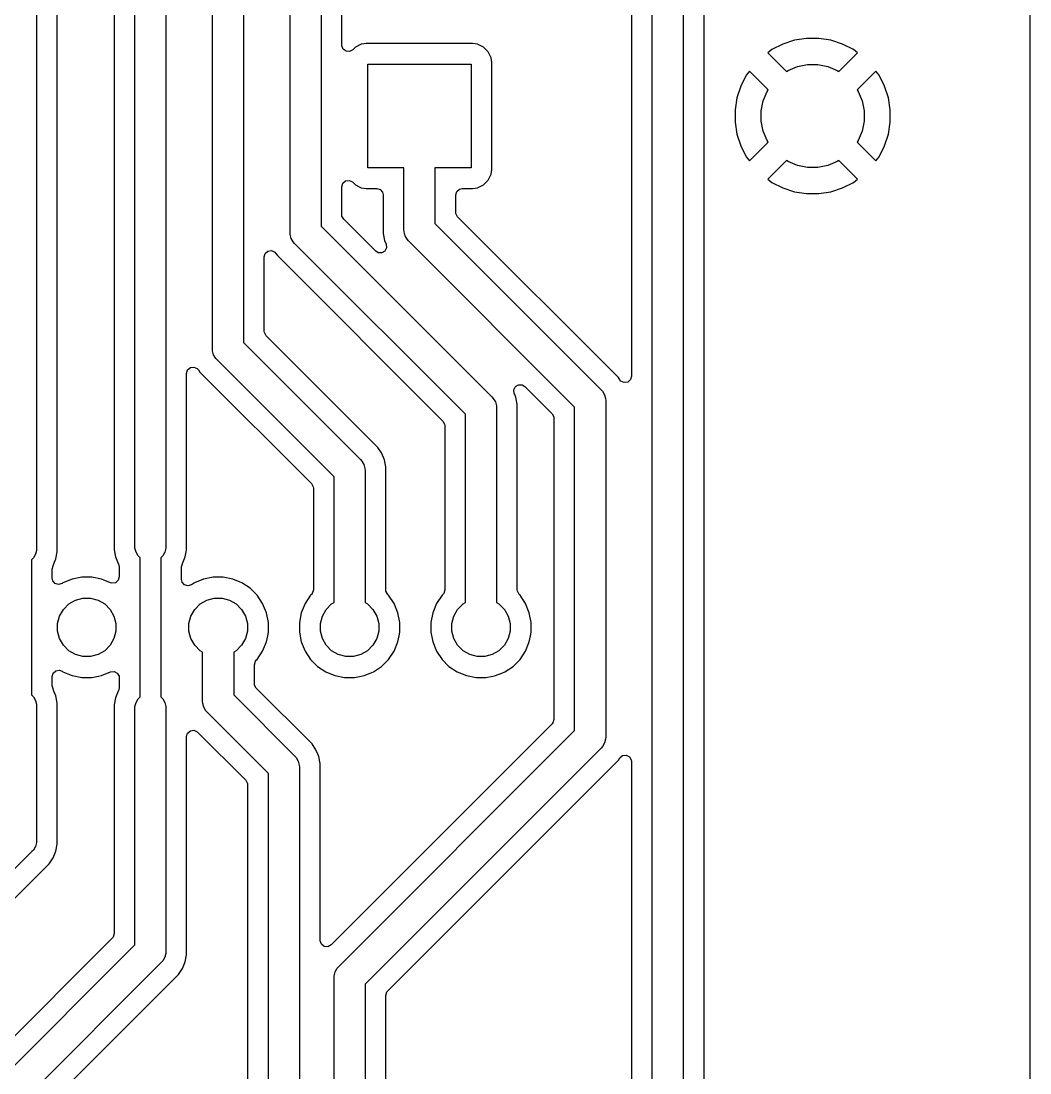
# Model space of a CAD drawing. Header units: millimetres. Extents: x 130.5 to 169.5, y -130 to -71.
# Drawn here: x 150 to 169.5, y -104.49 to -84.17 of the extents above; entities that cross this region are included whole.
import ezdxf

# ---------------------------------------------------------------- set-up
doc = ezdxf.new("R2010")
doc.units = ezdxf.units.MM
doc.layers.add('B.Cu', color=153, linetype='CONTINUOUS', true_color=0x4d7fc4)

msp = doc.modelspace()

# ---------------------------------------------------------------- linework, layer by layer
at = {"layer": 'B.Cu', "linetype": 'CONTINUOUS'}
for p, q in [((169.4995, -72.504427), (169.4995, -128.495572)), ((155.8, -78), (155.8, -88.125494)), ((156.2005, -84.633745), (156.2005, -77.931004)), ((155.2, -88.249758), (155.2, -78.124264)), ((163.2005, -85.881947), (163.2005, -79.431007)), ((162.2, -110.875736), (162.2, -79.624264)), ((162.8, -79.5), (162.8, -111)), ((161.7995, -79.841518), (161.7995, -91.026896)), ((154.3, -81.5), (154.3, -90.375736)), ((153.7, -90.5), (153.7, -81.624264)), ((150.3, -82.5), (150.3, -94.353948)), ((150.7005, -94.422941), (150.7005, -82.431007)), ((152.8, -82.5), (152.8, -94.313948)), ((152.2, -94.313948), (152.2, -82.624264)), ((151.7995, -82.841518), (151.7995, -94.382941)), ((164.948752, -84.536934), (164.724197, -84.609897)), ((165.181948, -84.5), (164.948752, -84.536934)), ((165.418052, -84.5), (165.181948, -84.5)), ((165.651248, -84.536934), (165.418052, -84.5)), ((165.875802, -84.609897), (165.651247, -84.536934)), ((165.651247, -84.536934), (165.651248, -84.536934)), ((156.200816, -84.642591), (156.2005, -84.633745)), ((156.225233, -84.708055), (156.200816, -84.642591)), ((156.281166, -84.749927), (156.225233, -84.708055)), ((156.350858, -84.754911), (156.281166, -84.749927)), ((156.412181, -84.721426), (156.350858, -84.754911)), ((156.461652, -84.671954), (156.412181, -84.721426)), ((156.461657, -84.671951), (156.461652, -84.671954)), ((156.461658, -84.67195), (156.461657, -84.671951)), ((156.574696, -84.614354), (156.461658, -84.67195)), ((156.587519, -84.612323), (156.574696, -84.614354)), ((156.668482, -84.5995), (156.587519, -84.612323)), ((158.731524, -84.5995), (156.668482, -84.5995)), ((158.825301, -84.614352), (158.731524, -84.5995)), ((158.861517, -84.632805), (158.825301, -84.614352)), ((158.938342, -84.67195), (158.861517, -84.632805)), ((158.938344, -84.671952), (158.938342, -84.67195)), ((158.938347, -84.671954), (158.938344, -84.671952)), ((159.028045, -84.761652), (158.938347, -84.671954)), ((164.51383, -84.717084), (164.430894, -84.77734)), ((164.724197, -84.609897), (164.51383, -84.717084)), ((166.086174, -84.717087), (165.875802, -84.609897)), ((166.169104, -84.777338), (166.086174, -84.717087)), ((159.028046, -84.761654), (159.028045, -84.761652)), ((159.02805, -84.761658), (159.028046, -84.761654)), ((159.085646, -84.874696), (159.02805, -84.761658)), ((159.100499, -84.968482), (159.085646, -84.874696)), ((164.430894, -84.77734), (164.794452, -85.140898)), ((165.805547, -85.140897), (166.169105, -84.77734)), ((166.169105, -84.77734), (166.169104, -84.777338)), ((156.7, -87), (156.7, -85)), ((156.7, -85), (158.7, -85)), ((158.7, -85), (158.7, -87)), ((159.1005, -87.031519), (159.100499, -84.968482)), ((164.07734, -85.130894), (164.017084, -85.21383)), ((164.440898, -85.494452), (164.07734, -85.130894)), ((164.794452, -85.140898), (164.828603, -85.118079)), ((164.828603, -85.118079), (165.009715, -85.04306)), ((165.009715, -85.04306), (165.201983, -85.004815)), ((165.201983, -85.004815), (165.398017, -85.004815)), ((165.398017, -85.004815), (165.590285, -85.04306)), ((165.590285, -85.04306), (165.771397, -85.118079)), ((165.771397, -85.118079), (165.805547, -85.140897)), ((166.522658, -85.130893), (166.1591, -85.49445)), ((166.522658, -85.130894), (166.522658, -85.130893)), ((166.582914, -85.213828), (166.522658, -85.130894)), ((164.017084, -85.21383), (163.909897, -85.424197)), ((166.690102, -85.424197), (166.582914, -85.213828)), ((163.909897, -85.424197), (163.836934, -85.648752)), ((164.34306, -85.709715), (164.418079, -85.528603)), ((164.418079, -85.528603), (164.440898, -85.494452)), ((166.1591, -85.49445), (166.181921, -85.528603)), ((166.181921, -85.528603), (166.25694, -85.709715)), ((166.763065, -85.648752), (166.690102, -85.424197)), ((163.836934, -85.648752), (163.8, -85.881947)), ((164.304815, -85.901983), (164.34306, -85.709715)), ((166.25694, -85.709715), (166.295185, -85.901983)), ((166.8, -85.881947), (166.763065, -85.648752)), ((163.2005, -111.068993), (163.2005, -85.881947)), ((163.8, -85.881947), (163.8, -86.118052)), ((164.304815, -86.098017), (164.304815, -85.901983)), ((166.295185, -85.901983), (166.295185, -86.098017)), ((166.8, -86.118052), (166.8, -85.881947)), ((163.8, -86.118052), (163.836934, -86.351247)), ((164.34306, -86.290285), (164.304815, -86.098017)), ((166.295185, -86.098017), (166.25694, -86.290285)), ((166.763065, -86.351247), (166.8, -86.118052)), ((163.836934, -86.351247), (163.909897, -86.575802)), ((164.418079, -86.471397), (164.34306, -86.290285)), ((166.25694, -86.290285), (166.181921, -86.471397)), ((166.690102, -86.575802), (166.763065, -86.351247)), ((163.909897, -86.575802), (164.017087, -86.786174)), ((164.07734, -86.869105), (164.440897, -86.505547)), ((164.440897, -86.505547), (164.418079, -86.471397)), ((166.181921, -86.471397), (166.159101, -86.505548)), ((166.159101, -86.505548), (166.522658, -86.869105)), ((166.582918, -86.786163), (166.690102, -86.575802)), ((164.017087, -86.786174), (164.077338, -86.869104)), ((166.522658, -86.869104), (166.582914, -86.786169)), ((166.582914, -86.786169), (166.582918, -86.786163)), ((164.077338, -86.869104), (164.07734, -86.869105)), ((164.79445, -86.8591), (164.430893, -87.222658)), ((164.828603, -86.881921), (164.79445, -86.8591)), ((165.009715, -86.95694), (164.828603, -86.881921)), ((165.201983, -86.995185), (165.009715, -86.95694)), ((165.590285, -86.95694), (165.398017, -86.995185)), ((165.771397, -86.881921), (165.590285, -86.95694)), ((165.805548, -86.859101), (165.771397, -86.881921)), ((166.169105, -87.222658), (165.805548, -86.859101)), ((166.522658, -86.869105), (166.522658, -86.869104)), ((157.4, -87), (156.7, -87)), ((157.4, -88.2), (157.4, -87)), ((158.7, -87), (158, -87)), ((158, -87), (158, -88.075736)), ((159.02805, -87.238342), (159.085646, -87.125304)), ((159.085646, -87.125302), (159.085647, -87.125301)), ((159.085646, -87.125304), (159.085646, -87.125302)), ((159.085647, -87.125301), (159.100499, -87.031524)), ((159.100499, -87.031524), (159.1005, -87.031519)), ((165.398017, -86.995185), (165.201983, -86.995185)), ((156.2005, -87.366255), (156.220185, -87.299216)), ((156.2005, -87.908238), (156.2005, -87.366255)), ((156.220185, -87.299216), (156.272989, -87.253461)), ((156.272989, -87.253461), (156.342147, -87.243517)), ((156.342147, -87.243517), (156.405703, -87.272542)), ((156.405703, -87.272542), (156.412181, -87.278574)), ((156.412181, -87.278574), (156.461652, -87.328045)), ((156.461652, -87.328045), (156.461654, -87.328046)), ((156.461654, -87.328046), (156.461658, -87.32805)), ((156.461658, -87.32805), (156.549369, -87.372741)), ((156.549369, -87.372741), (156.574698, -87.385647)), ((156.574698, -87.385647), (156.668475, -87.400499)), ((158.731518, -87.400499), (158.825304, -87.385646)), ((158.825304, -87.385646), (158.938342, -87.32805)), ((158.938342, -87.32805), (159.02805, -87.238342)), ((164.430893, -87.222658), (164.513828, -87.282914)), ((164.513828, -87.282914), (164.724197, -87.390102)), ((164.724197, -87.390102), (164.948752, -87.463065)), ((165.651247, -87.463065), (165.875802, -87.390102)), ((165.875802, -87.390102), (166.086163, -87.282918)), ((166.086163, -87.282918), (166.086169, -87.282914)), ((166.086169, -87.282914), (166.169104, -87.222658)), ((166.169104, -87.222658), (166.169105, -87.222658)), ((156.668475, -87.400499), (156.668481, -87.4005)), ((156.668481, -87.4005), (156.8755, -87.400499)), ((156.8755, -87.400499), (156.942539, -87.420183)), ((156.942539, -87.420183), (156.988294, -87.472987)), ((156.988294, -87.472987), (156.9995, -87.524499)), ((156.9995, -87.524499), (156.9995, -88.131006)), ((158.4005, -87.524499), (158.420185, -87.45746)), ((158.4005, -87.85848), (158.4005, -87.524499)), ((158.420185, -87.45746), (158.472989, -87.411705)), ((158.472989, -87.411705), (158.5245, -87.400499)), ((158.5245, -87.400499), (158.731517, -87.400499)), ((158.731517, -87.400499), (158.731518, -87.400499)), ((164.948752, -87.463065), (164.948751, -87.463065)), ((164.948751, -87.463065), (165.181948, -87.5)), ((165.181948, -87.5), (165.418052, -87.5)), ((165.418052, -87.5), (165.651247, -87.463065)), ((156.203334, -87.934596), (156.2005, -87.908238)), ((156.236819, -87.995919), (156.203334, -87.934596)), ((156.85516, -88.614261), (156.236819, -87.995919)), ((158.403334, -87.884838), (158.4005, -87.85848)), ((158.436819, -87.946161), (158.403334, -87.884838)), ((161.544112, -91.053454), (158.436819, -87.946161)), ((155.8, -88.125494), (159.102132, -91.427626)), ((156.9995, -88.131006), (156.9995, -88.268994)), ((157.402567, -88.239158), (157.4, -88.2)), ((158, -88.075736), (161.212132, -91.287868)), ((155.202567, -88.288916), (155.2, -88.249758)), ((155.222836, -88.364563), (155.202567, -88.288916)), ((155.261994, -88.432386), (155.222836, -88.364563)), ((156.9995, -88.268996), (156.999499, -88.268996)), ((156.999499, -88.268996), (157.026418, -88.404322)), ((156.9995, -88.268994), (156.9995, -88.268996)), ((157.026418, -88.404322), (157.026419, -88.404323)), ((157.026419, -88.404323), (157.02642, -88.404328)), ((157.02642, -88.404328), (157.055645, -88.474884)), ((157.422836, -88.314805), (157.402567, -88.239158)), ((157.461994, -88.382628), (157.422836, -88.314805)), ((157.487868, -88.412132), (157.461994, -88.382628)), ((160.7, -91.624264), (157.487868, -88.412132)), ((154.720185, -88.655823), (154.772989, -88.610068)), ((154.772989, -88.610068), (154.842147, -88.600124)), ((154.842147, -88.600124), (154.905703, -88.629149)), ((155.287868, -88.46189), (155.261994, -88.432386)), ((158.59, -91.764022), (155.287868, -88.46189)), ((156.903681, -88.644234), (156.85516, -88.614261)), ((157.033595, -88.611077), (156.973506, -88.646729)), ((157.064871, -88.548598), (157.033595, -88.611077)), ((157.055645, -88.474884), (157.057403, -88.479128)), ((157.057403, -88.479128), (157.064871, -88.548598)), ((154.7005, -88.722862), (154.720185, -88.655823)), ((154.7005, -90.15848), (154.7005, -88.722862)), ((154.905703, -88.629149), (154.927603, -88.653972)), ((154.927603, -88.653972), (154.955887, -88.696303)), ((154.955887, -88.696303), (154.955888, -88.696304)), ((154.955888, -88.696304), (158.153181, -91.893596)), ((156.973506, -88.646729), (156.903681, -88.644234)), ((154.703334, -90.184838), (154.7005, -90.15848)), ((154.736819, -90.246161), (154.703334, -90.184838)), ((154.3, -90.375736), (156.562132, -92.637868)), ((156.894109, -92.403451), (154.736819, -90.246161)), ((153.702567, -90.539158), (153.7, -90.5)), ((153.722836, -90.614805), (153.702567, -90.539158)), ((153.761994, -90.682628), (153.722836, -90.614805)), ((153.272989, -90.86031), (153.342147, -90.850366)), ((153.342147, -90.850366), (153.405703, -90.879391)), ((153.787868, -90.712132), (153.761994, -90.682628)), ((156.05, -92.974264), (153.787868, -90.712132)), ((153.2005, -90.973104), (153.220185, -90.906065)), ((153.2005, -94.382943), (153.2005, -90.973104)), ((153.220185, -90.906065), (153.272989, -90.86031)), ((153.405703, -90.879391), (153.427603, -90.904214)), ((153.427603, -90.904214), (153.455887, -90.946545)), ((153.455887, -90.946545), (153.455888, -90.946546)), ((153.455888, -90.946546), (155.613181, -93.103838)), ((161.564729, -91.08431), (161.544112, -91.053454)), ((161.7995, -91.026896), (161.779815, -91.093935)), ((159.525128, -91.29116), (159.556403, -91.228681)), ((159.556403, -91.228681), (159.616492, -91.193029)), ((159.616492, -91.193029), (159.686318, -91.195523)), ((159.686318, -91.195523), (159.734839, -91.225496)), ((159.734839, -91.225496), (160.263181, -91.753838)), ((161.56473, -91.084312), (161.564729, -91.08431)), ((161.572399, -91.095789), (161.56473, -91.084312)), ((161.594297, -91.120609), (161.572399, -91.095789)), ((161.657853, -91.149634), (161.594297, -91.120609)), ((161.727011, -91.13969), (161.657853, -91.149634)), ((161.779815, -91.093935), (161.727011, -91.13969)), ((159.102132, -91.427626), (159.128006, -91.45713)), ((159.128006, -91.45713), (159.167164, -91.524953)), ((159.532597, -91.360629), (159.525128, -91.29116)), ((159.53681, -91.370801), (159.532597, -91.360629)), ((159.56358, -91.43543), (159.53681, -91.370801)), ((159.589529, -91.565886), (159.56358, -91.43543)), ((161.212132, -91.287868), (161.238006, -91.317372)), ((161.238006, -91.317372), (161.277164, -91.385195)), ((161.277164, -91.385195), (161.297433, -91.460842)), ((161.297433, -91.460842), (161.3, -91.5)), ((159.167164, -91.524953), (159.187433, -91.6006)), ((159.187433, -91.6006), (159.19, -91.639758)), ((159.19, -91.639758), (159.19, -95.400656)), ((159.5905, -91.570765), (159.589529, -91.565886)), ((159.5905, -95.156642), (159.5905, -91.570765)), ((160.7, -97.875736), (160.7, -91.624264)), ((161.3, -91.5), (161.3, -98)), ((158.59, -95.400656), (158.59, -91.764022)), ((160.263181, -91.753838), (160.296666, -91.815161)), ((160.296666, -91.815161), (160.2995, -91.841519)), ((160.2995, -91.841519), (160.2995, -97.65848)), ((158.153181, -91.893596), (158.186666, -91.954919)), ((158.186666, -91.954919), (158.1895, -91.981277)), ((158.1895, -91.981277), (158.1895, -95.156642)), ((156.894115, -92.403458), (156.894109, -92.403451)), ((156.965494, -92.510285), (156.894115, -92.403458)), ((156.562132, -92.637868), (156.588006, -92.667372)), ((156.588006, -92.667372), (156.627164, -92.735195)), ((156.965495, -92.510288), (156.965494, -92.510285)), ((156.970778, -92.518194), (156.965495, -92.510288)), ((157.016757, -92.629199), (156.970778, -92.518194)), ((157.02358, -92.645672), (157.016757, -92.629199)), ((157.02358, -92.645676), (157.02358, -92.645672)), ((157.023581, -92.645677), (157.02358, -92.645676)), ((157.0505, -92.781004), (157.023581, -92.645677)), ((156.627164, -92.735195), (156.647433, -92.810842)), ((156.647433, -92.810842), (156.65, -92.85)), ((156.65, -92.85), (156.65, -95.400656)), ((157.0505, -95.156642), (157.0505, -92.781004)), ((156.05, -95.400656), (156.05, -92.974264)), ((155.613181, -93.103838), (155.646666, -93.165161)), ((155.646666, -93.165161), (155.6495, -93.191519)), ((155.6495, -93.191519), (155.6495, -95.156642)), ((150.277164, -94.468753), (150.238006, -94.536576)), ((150.297433, -94.393106), (150.277164, -94.468753)), ((150.3, -94.353948), (150.297433, -94.393106)), ((150.67358, -94.558276), (150.7005, -94.422941)), ((151.7995, -94.382943), (151.799499, -94.382943)), ((151.799499, -94.382943), (151.826418, -94.51827)), ((151.7995, -94.382941), (151.7995, -94.382943)), ((152.202567, -94.353106), (152.2, -94.313948)), ((152.222836, -94.428753), (152.202567, -94.353106)), ((152.261994, -94.496576), (152.222836, -94.428753)), ((152.3, -94.534582), (152.261994, -94.496576)), ((152.738006, -94.496576), (152.7, -94.534582)), ((152.777164, -94.428753), (152.738006, -94.496576)), ((152.797433, -94.353106), (152.777164, -94.428753)), ((152.8, -94.313948), (152.797433, -94.353106)), ((153.17358, -94.518276), (153.192543, -94.422943)), ((153.192543, -94.422943), (153.2005, -94.382943)), ((150.238006, -94.536576), (150.2, -94.574582)), ((150.2, -94.574582), (150.2, -97.185418)), ((150.6005, -94.753717), (150.618746, -94.691575)), ((150.617906, -94.691126), (150.620064, -94.687088)), ((150.618746, -94.691575), (150.617906, -94.691126)), ((150.620064, -94.687088), (150.620185, -94.686678)), ((150.620185, -94.686678), (150.620721, -94.685858)), ((150.620721, -94.685858), (150.620771, -94.685764)), ((150.620771, -94.685764), (150.620775, -94.685759)), ((150.620775, -94.685759), (150.67358, -94.558276)), ((151.826418, -94.51827), (151.826421, -94.51828)), ((151.826421, -94.51828), (151.879222, -94.645754)), ((151.879222, -94.645754), (151.882094, -94.651126)), ((151.882094, -94.651126), (151.880792, -94.651822)), ((151.880792, -94.651822), (151.89948, -94.711502)), ((151.89948, -94.711502), (151.8995, -94.713717)), ((151.8995, -94.713717), (151.8995, -94.904706)), ((152.3, -97.225418), (152.3, -94.534582)), ((152.7, -94.534582), (152.7, -97.225418)), ((153.1005, -94.713717), (153.118746, -94.651575)), ((153.1005, -94.954874), (153.1005, -94.713717)), ((153.117906, -94.651126), (153.120064, -94.647088)), ((153.118746, -94.651575), (153.117906, -94.651126)), ((153.120064, -94.647088), (153.120185, -94.646678)), ((153.120185, -94.646678), (153.120721, -94.645858)), ((153.120721, -94.645858), (153.120771, -94.645764)), ((153.120771, -94.645764), (153.120775, -94.645759)), ((153.120775, -94.645759), (153.17358, -94.518276)), ((150.6005, -94.928147), (150.6005, -94.753717)), ((151.174412, -94.9095), (150.986921, -94.946794)), ((151.174414, -94.9095), (151.174412, -94.9095)), ((151.365586, -94.9095), (151.174414, -94.9095)), ((151.365588, -94.9095), (151.365586, -94.9095)), ((151.553078, -94.946794), (151.365588, -94.9095)), ((151.8995, -94.904706), (151.879815, -94.971745)), ((153.714412, -94.9095), (153.526921, -94.946794)), ((153.714414, -94.9095), (153.714412, -94.9095)), ((153.905586, -94.9095), (153.714414, -94.9095)), ((153.905588, -94.9095), (153.905586, -94.9095)), ((154.093078, -94.946794), (153.905588, -94.9095)), ((150.612642, -94.981662), (150.6005, -94.928147)), ((150.659331, -95.033641), (150.612642, -94.981662)), ((150.726711, -95.052127), (150.659331, -95.033641)), ((150.793389, -95.03125), (150.726711, -95.052127)), ((150.810295, -95.019953), (150.793389, -95.03125)), ((150.810297, -95.019952), (150.810295, -95.019953)), ((150.986911, -94.946797), (150.810297, -95.019952)), ((150.986921, -94.946794), (150.986911, -94.946797)), ((151.553088, -94.946797), (151.553078, -94.946794)), ((151.728048, -95.019267), (151.553088, -94.946797)), ((151.757853, -95.027444), (151.728048, -95.019267)), ((151.827011, -95.0175), (151.757853, -95.027444)), ((151.879815, -94.971745), (151.827011, -95.0175)), ((153.112643, -95.00839), (153.1005, -94.954874)), ((153.159332, -95.060369), (153.112643, -95.00839)), ((153.226712, -95.078854), (153.159332, -95.060369)), ((153.29339, -95.057977), (153.226712, -95.078854)), ((153.350299, -95.019952), (153.29339, -95.057977)), ((153.526911, -94.946797), (153.350299, -95.019952)), ((153.526921, -94.946794), (153.526911, -94.946797)), ((154.093088, -94.946797), (154.093078, -94.946794)), ((154.2697, -95.019951), (154.093088, -94.946797)), ((154.42866, -95.126164), (154.2697, -95.019951)), ((151.05187, -95.353389), (151.1956, -95.314876)), ((151.1956, -95.314876), (151.3444, -95.314876)), ((151.3444, -95.314876), (151.48813, -95.353389)), ((153.59187, -95.353389), (153.7356, -95.314876)), ((153.7356, -95.314876), (153.8844, -95.314876)), ((153.8844, -95.314876), (154.02813, -95.353389)), ((154.563835, -95.261339), (154.42866, -95.126164)), ((154.670048, -95.420299), (154.563835, -95.261339)), ((155.596164, -95.261339), (155.489951, -95.420299)), ((155.596165, -95.261338), (155.596164, -95.261339)), ((155.613181, -95.244323), (155.596165, -95.261338)), ((155.629815, -95.223681), (155.613181, -95.244323)), ((155.6495, -95.156642), (155.629815, -95.223681)), ((157.053334, -95.183), (157.0505, -95.156642)), ((157.086819, -95.244323), (157.053334, -95.183)), ((157.103835, -95.261339), (157.086819, -95.244323)), ((157.210048, -95.420299), (157.103835, -95.261339)), ((158.136164, -95.261339), (158.029951, -95.420299)), ((158.136165, -95.261338), (158.136164, -95.261339)), ((158.153181, -95.244323), (158.136165, -95.261338)), ((158.169815, -95.223681), (158.153181, -95.244323)), ((158.1895, -95.156642), (158.169815, -95.223681)), ((159.593334, -95.183), (159.5905, -95.156642)), ((159.626819, -95.244323), (159.593334, -95.183)), ((159.643835, -95.261339), (159.626819, -95.244323)), ((159.750048, -95.420299), (159.643835, -95.261339)), ((150.817789, -95.533006), (150.923006, -95.427789)), ((150.923006, -95.427789), (151.05187, -95.353389)), ((151.48813, -95.353389), (151.616994, -95.427789)), ((151.616994, -95.427789), (151.722211, -95.533006)), ((153.357789, -95.533006), (153.463006, -95.427789)), ((153.463006, -95.427789), (153.59187, -95.353389)), ((154.02813, -95.353389), (154.156994, -95.427789)), ((154.156994, -95.427789), (154.262211, -95.533006)), ((154.743202, -95.596911), (154.670048, -95.420299)), ((155.489951, -95.420299), (155.416797, -95.596911)), ((155.897789, -95.533006), (156.003006, -95.427789)), ((156.003006, -95.427789), (156.05, -95.400656)), ((156.65, -95.400656), (156.696994, -95.427789)), ((156.696994, -95.427789), (156.802211, -95.533006)), ((157.283202, -95.596911), (157.210048, -95.420299)), ((158.029951, -95.420299), (157.956797, -95.596911)), ((158.437789, -95.533006), (158.543006, -95.427789)), ((158.543006, -95.427789), (158.59, -95.400656)), ((159.19, -95.400656), (159.236994, -95.427789)), ((159.236994, -95.427789), (159.342211, -95.533006)), ((159.823202, -95.596911), (159.750048, -95.420299)), ((150.704876, -95.8056), (150.743389, -95.66187)), ((150.743389, -95.66187), (150.817789, -95.533006)), ((151.722211, -95.533006), (151.796611, -95.66187)), ((151.796611, -95.66187), (151.835124, -95.8056)), ((153.244876, -95.8056), (153.283389, -95.66187)), ((153.283389, -95.66187), (153.357789, -95.533006)), ((154.262211, -95.533006), (154.336611, -95.66187)), ((154.336611, -95.66187), (154.375124, -95.8056)), ((154.743204, -95.596916), (154.743202, -95.596911)), ((154.743204, -95.59692), (154.743204, -95.596916)), ((154.743205, -95.596921), (154.743204, -95.59692)), ((154.7805, -95.784411), (154.743205, -95.596921)), ((155.416794, -95.596921), (155.3795, -95.784411)), ((155.416797, -95.596911), (155.416794, -95.596921)), ((155.784876, -95.8056), (155.823389, -95.66187)), ((155.823389, -95.66187), (155.897789, -95.533006)), ((156.802211, -95.533006), (156.876611, -95.66187)), ((156.876611, -95.66187), (156.915124, -95.8056)), ((157.283204, -95.596916), (157.283202, -95.596911)), ((157.283204, -95.59692), (157.283204, -95.596916)), ((157.283205, -95.596921), (157.283204, -95.59692)), ((157.3205, -95.784411), (157.283205, -95.596921)), ((157.956794, -95.596921), (157.9195, -95.784411)), ((157.956797, -95.596911), (157.956794, -95.596921)), ((158.324876, -95.8056), (158.363389, -95.66187)), ((158.363389, -95.66187), (158.437789, -95.533006)), ((159.342211, -95.533006), (159.416611, -95.66187)), ((159.416611, -95.66187), (159.455124, -95.8056)), ((159.823204, -95.596916), (159.823202, -95.596911)), ((159.823204, -95.59692), (159.823204, -95.596916)), ((159.823205, -95.596921), (159.823204, -95.59692)), ((159.8605, -95.784411), (159.823205, -95.596921)), ((150.704876, -95.9544), (150.704876, -95.8056)), ((151.835124, -95.8056), (151.835124, -95.9544)), ((153.244876, -95.9544), (153.244876, -95.8056)), ((154.375124, -95.8056), (154.375124, -95.9544)), ((154.7805, -95.975588), (154.7805, -95.784411)), ((155.3795, -95.784411), (155.3795, -95.784414)), ((155.3795, -95.784414), (155.3795, -95.975586)), ((155.784876, -95.9544), (155.784876, -95.8056)), ((156.915124, -95.8056), (156.915124, -95.9544)), ((157.3205, -95.975588), (157.3205, -95.784411)), ((157.9195, -95.784411), (157.9195, -95.784414)), ((157.9195, -95.784414), (157.9195, -95.975586)), ((158.324876, -95.9544), (158.324876, -95.8056)), ((159.455124, -95.8056), (159.455124, -95.9544)), ((159.8605, -95.975588), (159.8605, -95.784411)), ((150.743389, -96.09813), (150.704876, -95.9544)), ((150.817789, -96.226994), (150.743389, -96.09813)), ((151.796611, -96.09813), (151.722211, -96.226994)), ((151.835124, -95.9544), (151.796611, -96.09813)), ((153.283389, -96.09813), (153.244876, -95.9544)), ((153.357789, -96.226994), (153.283389, -96.09813)), ((154.336611, -96.09813), (154.262211, -96.226994)), ((154.375124, -95.9544), (154.336611, -96.09813)), ((154.743204, -96.163084), (154.767267, -96.042114)), ((154.767267, -96.042114), (154.7805, -95.975588)), ((155.3795, -95.975588), (155.379499, -95.975588)), ((155.379499, -95.975588), (155.416794, -96.163078)), ((155.3795, -95.975586), (155.3795, -95.975588)), ((155.823389, -96.09813), (155.784876, -95.9544)), ((155.897789, -96.226994), (155.823389, -96.09813)), ((156.876611, -96.09813), (156.802211, -96.226994)), ((156.915124, -95.9544), (156.876611, -96.09813)), ((157.283204, -96.163084), (157.307267, -96.042114)), ((157.307267, -96.042114), (157.3205, -95.975588)), ((157.9195, -95.975588), (157.919499, -95.975588)), ((157.919499, -95.975588), (157.956794, -96.163078)), ((157.9195, -95.975586), (157.9195, -95.975588)), ((158.363389, -96.09813), (158.324876, -95.9544)), ((158.437789, -96.226994), (158.363389, -96.09813)), ((159.416611, -96.09813), (159.342211, -96.226994)), ((159.455124, -95.9544), (159.416611, -96.09813)), ((159.823204, -96.163084), (159.847267, -96.042114)), ((159.847267, -96.042114), (159.8605, -95.975588)), ((150.923006, -96.332211), (150.817789, -96.226994)), ((151.05187, -96.406611), (150.923006, -96.332211)), ((151.616994, -96.332211), (151.48813, -96.406611)), ((151.722211, -96.226994), (151.616994, -96.332211)), ((153.463006, -96.332211), (153.357789, -96.226994)), ((153.51, -96.359343), (153.463006, -96.332211)), ((154.156994, -96.332211), (154.11, -96.359343)), ((154.262211, -96.226994), (154.156994, -96.332211)), ((154.563837, -96.498658), (154.670046, -96.339704)), ((154.670046, -96.339704), (154.743204, -96.163084)), ((155.416794, -96.163078), (155.416797, -96.163088)), ((155.416797, -96.163088), (155.489951, -96.3397)), ((155.489951, -96.3397), (155.596164, -96.49866)), ((156.003006, -96.332211), (155.897789, -96.226994)), ((156.13187, -96.406611), (156.003006, -96.332211)), ((156.696994, -96.332211), (156.56813, -96.406611)), ((156.802211, -96.226994), (156.696994, -96.332211)), ((157.103837, -96.498658), (157.210046, -96.339704)), ((157.210046, -96.339704), (157.283204, -96.163084)), ((157.956794, -96.163078), (157.956797, -96.163088)), ((157.956797, -96.163088), (158.029951, -96.3397)), ((158.029951, -96.3397), (158.136164, -96.49866)), ((158.543006, -96.332211), (158.437789, -96.226994)), ((158.67187, -96.406611), (158.543006, -96.332211)), ((159.236994, -96.332211), (159.10813, -96.406611)), ((159.342211, -96.226994), (159.236994, -96.332211)), ((159.643837, -96.498658), (159.750046, -96.339704)), ((159.750046, -96.339704), (159.823204, -96.163084)), ((151.1956, -96.445124), (151.05187, -96.406611)), ((151.3444, -96.445124), (151.1956, -96.445124)), ((151.48813, -96.406611), (151.3444, -96.445124)), ((153.51, -97.31), (153.51, -96.359343)), ((154.11, -96.359343), (154.11, -97.185736)), ((154.5105, -96.603357), (154.530185, -96.536318)), ((154.530185, -96.536318), (154.546821, -96.515674)), ((154.546821, -96.515674), (154.563835, -96.49866)), ((154.563835, -96.49866), (154.563837, -96.498658)), ((155.596164, -96.49866), (155.731339, -96.633835)), ((156.2756, -96.445124), (156.13187, -96.406611)), ((156.4244, -96.445124), (156.2756, -96.445124)), ((156.56813, -96.406611), (156.4244, -96.445124)), ((156.968658, -96.633837), (157.103837, -96.498658)), ((158.136164, -96.49866), (158.271339, -96.633835)), ((158.8156, -96.445124), (158.67187, -96.406611)), ((158.9644, -96.445124), (158.8156, -96.445124)), ((159.10813, -96.406611), (158.9644, -96.445124)), ((159.508658, -96.633837), (159.643837, -96.498658)), ((150.620185, -96.764813), (150.672989, -96.719058)), ((150.672989, -96.719058), (150.742147, -96.709114)), ((150.742147, -96.709114), (150.793392, -96.728751)), ((150.793392, -96.728751), (150.810297, -96.740047)), ((150.810297, -96.740047), (150.938233, -96.793039)), ((151.553084, -96.813204), (151.728048, -96.740731)), ((151.728048, -96.740731), (151.797517, -96.733263)), ((151.797517, -96.733263), (151.859996, -96.764538)), ((154.5105, -96.96848), (154.5105, -96.603357)), ((155.731339, -96.633835), (155.890299, -96.740048)), ((155.890299, -96.740048), (156.066911, -96.813202)), ((156.750575, -96.764538), (156.8097, -96.740048)), ((156.8097, -96.740048), (156.809701, -96.740047)), ((156.809701, -96.740047), (156.809704, -96.740046)), ((156.809704, -96.740046), (156.968658, -96.633837)), ((158.271339, -96.633835), (158.430299, -96.740048)), ((158.430299, -96.740048), (158.606911, -96.813202)), ((159.290575, -96.764538), (159.3497, -96.740048)), ((159.3497, -96.740048), (159.349701, -96.740047)), ((159.349701, -96.740047), (159.349704, -96.740046)), ((159.349704, -96.740046), (159.508658, -96.633837)), ((150.6005, -96.831852), (150.620185, -96.764813)), ((150.6005, -97.006282), (150.6005, -96.831852)), ((150.938233, -96.793039), (150.986916, -96.813204)), ((150.986916, -96.813204), (150.98692, -96.813204)), ((150.98692, -96.813204), (150.986921, -96.813205)), ((150.986921, -96.813205), (151.174411, -96.8505)), ((151.174411, -96.8505), (151.174414, -96.8505)), ((151.174414, -96.8505), (151.365588, -96.8505)), ((151.365588, -96.8505), (151.495657, -96.824627)), ((151.495657, -96.824627), (151.553084, -96.813204)), ((151.859996, -96.764538), (151.895648, -96.824627)), ((151.895648, -96.824627), (151.8995, -96.855293)), ((151.8995, -96.855293), (151.8995, -97.046282)), ((156.066911, -96.813202), (156.066916, -96.813204)), ((156.066916, -96.813204), (156.06692, -96.813204)), ((156.06692, -96.813204), (156.066921, -96.813205)), ((156.066921, -96.813205), (156.254411, -96.8505)), ((156.254411, -96.8505), (156.254414, -96.8505)), ((156.254414, -96.8505), (156.445588, -96.8505)), ((156.445588, -96.8505), (156.575657, -96.824627)), ((156.575657, -96.824627), (156.633084, -96.813204)), ((156.633084, -96.813204), (156.750575, -96.764538)), ((158.606911, -96.813202), (158.606916, -96.813204)), ((158.606916, -96.813204), (158.60692, -96.813204)), ((158.60692, -96.813204), (158.606921, -96.813205)), ((158.606921, -96.813205), (158.794411, -96.8505)), ((158.794411, -96.8505), (158.794414, -96.8505)), ((158.794414, -96.8505), (158.985588, -96.8505)), ((158.985588, -96.8505), (159.115657, -96.824627)), ((159.115657, -96.824627), (159.173084, -96.813204)), ((159.173084, -96.813204), (159.290575, -96.764538)), ((150.60052, -97.00849), (150.6005, -97.006282)), ((150.619205, -97.068175), (150.60052, -97.00849)), ((150.617905, -97.068871), (150.619205, -97.068175)), ((150.620776, -97.074242), (150.617905, -97.068871)), ((150.637344, -97.114242), (150.620776, -97.074242)), ((150.67358, -97.201724), (150.637344, -97.114242)), ((151.879223, -97.114242), (151.826421, -97.241719)), ((151.879278, -97.114139), (151.879223, -97.114242)), ((151.879815, -97.113321), (151.879278, -97.114139)), ((151.879935, -97.112911), (151.879815, -97.113321)), ((151.882095, -97.108871), (151.879935, -97.112911)), ((151.8995, -97.046282), (151.881253, -97.108421)), ((151.881253, -97.108421), (151.882095, -97.108871)), ((154.513334, -96.994838), (154.5105, -96.96848)), ((154.546819, -97.056161), (154.513334, -96.994838)), ((155.624112, -98.133454), (154.546819, -97.056161)), ((150.2, -97.185418), (150.238006, -97.223424)), ((150.238006, -97.223424), (150.277164, -97.291247)), ((150.277164, -97.291247), (150.297433, -97.366894)), ((150.67358, -97.201728), (150.67358, -97.201724)), ((150.673581, -97.201729), (150.67358, -97.201728)), ((150.7005, -97.337056), (150.673581, -97.201729)), ((150.7005, -97.337059), (150.7005, -97.337056)), ((150.7005, -99.931006), (150.7005, -97.337059)), ((151.826418, -97.241729), (151.7995, -97.377056)), ((151.826421, -97.241719), (151.826418, -97.241729)), ((152.202567, -97.406894), (152.222836, -97.331247)), ((152.222836, -97.331247), (152.261994, -97.263424)), ((152.261994, -97.263424), (152.3, -97.225418)), ((152.7, -97.225418), (152.738006, -97.263424)), ((152.738006, -97.263424), (152.777164, -97.331247)), ((152.777164, -97.331247), (152.797433, -97.406894)), ((153.512567, -97.349158), (153.51, -97.31)), ((153.532836, -97.424805), (153.512567, -97.349158)), ((154.11, -97.185736), (155.292132, -98.367868)), ((150.297433, -97.366894), (150.3, -97.406052)), ((150.3, -97.406052), (150.3, -100)), ((151.7995, -97.377056), (151.7995, -101.79848)), ((152.2, -97.446052), (152.202567, -97.406894)), ((152.2, -102.015736), (152.2, -97.446052)), ((152.797433, -97.406894), (152.8, -97.446052)), ((152.8, -97.446052), (152.8, -102.14)), ((153.571994, -97.492628), (153.532836, -97.424805)), ((153.597868, -97.522132), (153.571994, -97.492628)), ((154.78, -98.704264), (153.597868, -97.522132)), ((160.263181, -97.746161), (155.992181, -102.017161)), ((160.279815, -97.725519), (160.263181, -97.746161)), ((160.2995, -97.65848), (160.279815, -97.725519)), ((153.2005, -97.990519), (153.220185, -97.92348)), ((153.220185, -97.92348), (153.272989, -97.877725)), ((153.272989, -97.877725), (153.342147, -97.867781)), ((153.342147, -97.867781), (153.405703, -97.896806)), ((153.405703, -97.896806), (153.412181, -97.902838)), ((153.412181, -97.902838), (154.343181, -98.833838)), ((156.137868, -102.437868), (160.7, -97.875736)), ((153.2005, -102.071006), (153.2005, -97.990519)), ((155.624114, -98.133457), (155.624112, -98.133454)), ((155.700775, -98.248189), (155.624114, -98.133457)), ((161.277164, -98.114805), (161.238006, -98.182628)), ((161.297433, -98.039158), (161.277164, -98.114805)), ((161.3, -98), (161.297433, -98.039158)), ((155.292132, -98.367868), (155.318006, -98.397372)), ((155.735412, -98.331811), (155.700775, -98.248189)), ((155.75358, -98.375672), (155.735412, -98.331811)), ((161.212132, -98.212132), (156.65, -102.774264)), ((161.238006, -98.182628), (161.212132, -98.212132)), ((161.572397, -98.404213), (161.626009, -98.359408)), ((161.626009, -98.359408), (161.695334, -98.350701)), ((161.695334, -98.350701), (161.758362, -98.380855)), ((155.318006, -98.397372), (155.357164, -98.465195)), ((155.357164, -98.465195), (155.377433, -98.540842)), ((155.377433, -98.540842), (155.38, -98.58)), ((155.75358, -98.375676), (155.75358, -98.375672)), ((155.753581, -98.375677), (155.75358, -98.375676)), ((155.7805, -98.511004), (155.753581, -98.375677)), ((155.7805, -101.92948), (155.7805, -98.511004)), ((157.086819, -102.903838), (161.544112, -98.446545)), ((161.544112, -98.446545), (161.544114, -98.446543)), ((161.544114, -98.446543), (161.572397, -98.404213)), ((161.758362, -98.380855), (161.795082, -98.440298)), ((161.795082, -98.440298), (161.7995, -98.473104)), ((161.7995, -98.473104), (161.7995, -110.658481)), ((154.78, -108.42), (154.78, -98.704264)), ((155.38, -98.58), (155.38, -108.42)), ((154.343181, -98.833838), (154.376666, -98.895161)), ((154.376666, -98.895161), (154.3795, -98.921519)), ((154.3795, -98.921519), (154.3795, -108.488993)), ((150.3, -100), (150.297433, -100.039158)), ((150.7005, -100.068994), (150.7005, -99.931006)), ((150.238006, -100.182628), (150.212132, -100.212132)), ((150.277164, -100.114805), (150.238006, -100.182628)), ((150.297433, -100.039158), (150.277164, -100.114805)), ((150.67358, -100.204328), (150.7005, -100.068994)), ((150.212132, -100.212132), (141.41, -109.014264)), ((150.544114, -100.446543), (150.620775, -100.331811)), ((150.620775, -100.331811), (150.67358, -100.204328)), ((141.846819, -109.143838), (150.544112, -100.446545)), ((150.544112, -100.446545), (150.544114, -100.446543)), ((151.7995, -101.79848), (151.779815, -101.865519)), ((151.763181, -101.886161), (145.645888, -108.003453)), ((145.977868, -108.237868), (152.2, -102.015736)), ((151.779815, -101.865519), (151.763181, -101.886161)), ((155.780816, -101.938326), (155.7805, -101.92948)), ((155.805233, -102.00379), (155.780816, -101.938326)), ((155.861166, -102.045662), (155.805233, -102.00379)), ((155.992181, -102.017161), (155.930858, -102.050646)), ((152.797433, -102.179158), (152.777164, -102.254805)), ((152.8, -102.14), (152.797433, -102.179158)), ((153.17358, -102.344328), (153.2005, -102.208994)), ((153.2005, -102.208994), (153.2005, -102.071006)), ((155.930858, -102.050646), (155.861166, -102.045662)), ((152.712132, -102.352132), (146.49, -108.574264)), ((152.738006, -102.322628), (152.712132, -102.352132)), ((152.777164, -102.254805), (152.738006, -102.322628)), ((153.120775, -102.471811), (153.17358, -102.344328)), ((156.111994, -102.467372), (156.137868, -102.437868)), ((146.926819, -108.703838), (153.044112, -102.586545)), ((153.044112, -102.586545), (153.044114, -102.586543)), ((153.044114, -102.586543), (153.120775, -102.471811)), ((156.05, -102.65), (156.052567, -102.610842)), ((156.052567, -102.610842), (156.072836, -102.535195)), ((156.072836, -102.535195), (156.111994, -102.467372)), ((156.05, -110.640656), (156.05, -102.65)), ((156.65, -102.774264), (156.65, -110.640656)), ((157.0505, -102.991519), (157.070185, -102.92448)), ((157.0505, -110.396642), (157.0505, -102.991519)), ((157.070185, -102.92448), (157.086819, -102.903838))]:
    msp.add_line(p, q, dxfattribs=at)

doc.saveas('drawing.dxf')
